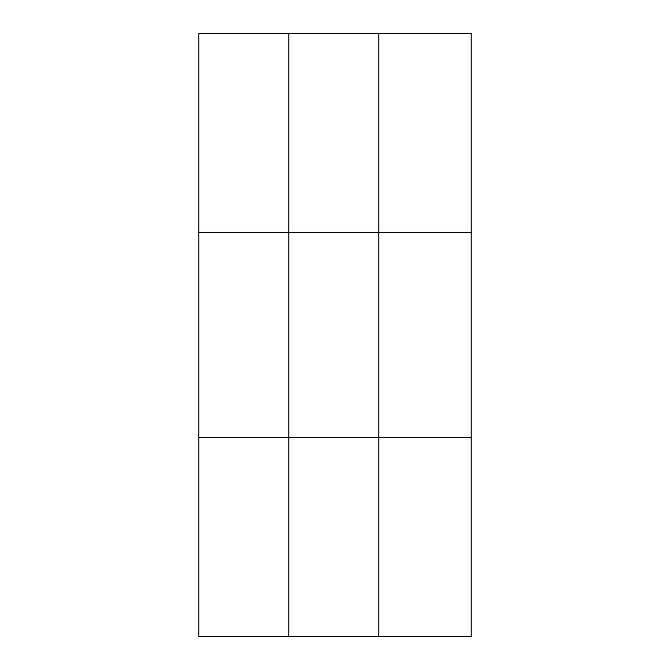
<?xml version="1.0" encoding="UTF-8"?>
<svg xmlns="http://www.w3.org/2000/svg" width="670" height="670" viewBox="0 0 670 670"><rect width="100%" height="100%" fill="white"/><g stroke="black" fill="none" stroke-linecap="round" stroke-linejoin="round"><path stroke-width="1" d="M288.636 636.5L288.636 33.5M378.634 636.5L378.634 33.5M198.638 232.49L471.362 232.49M198.638 437.51L471.362 437.51M471.362 33.5L471.362 636.5L198.638 636.5L198.638 33.5L471.362 33.5"/></g></svg>
